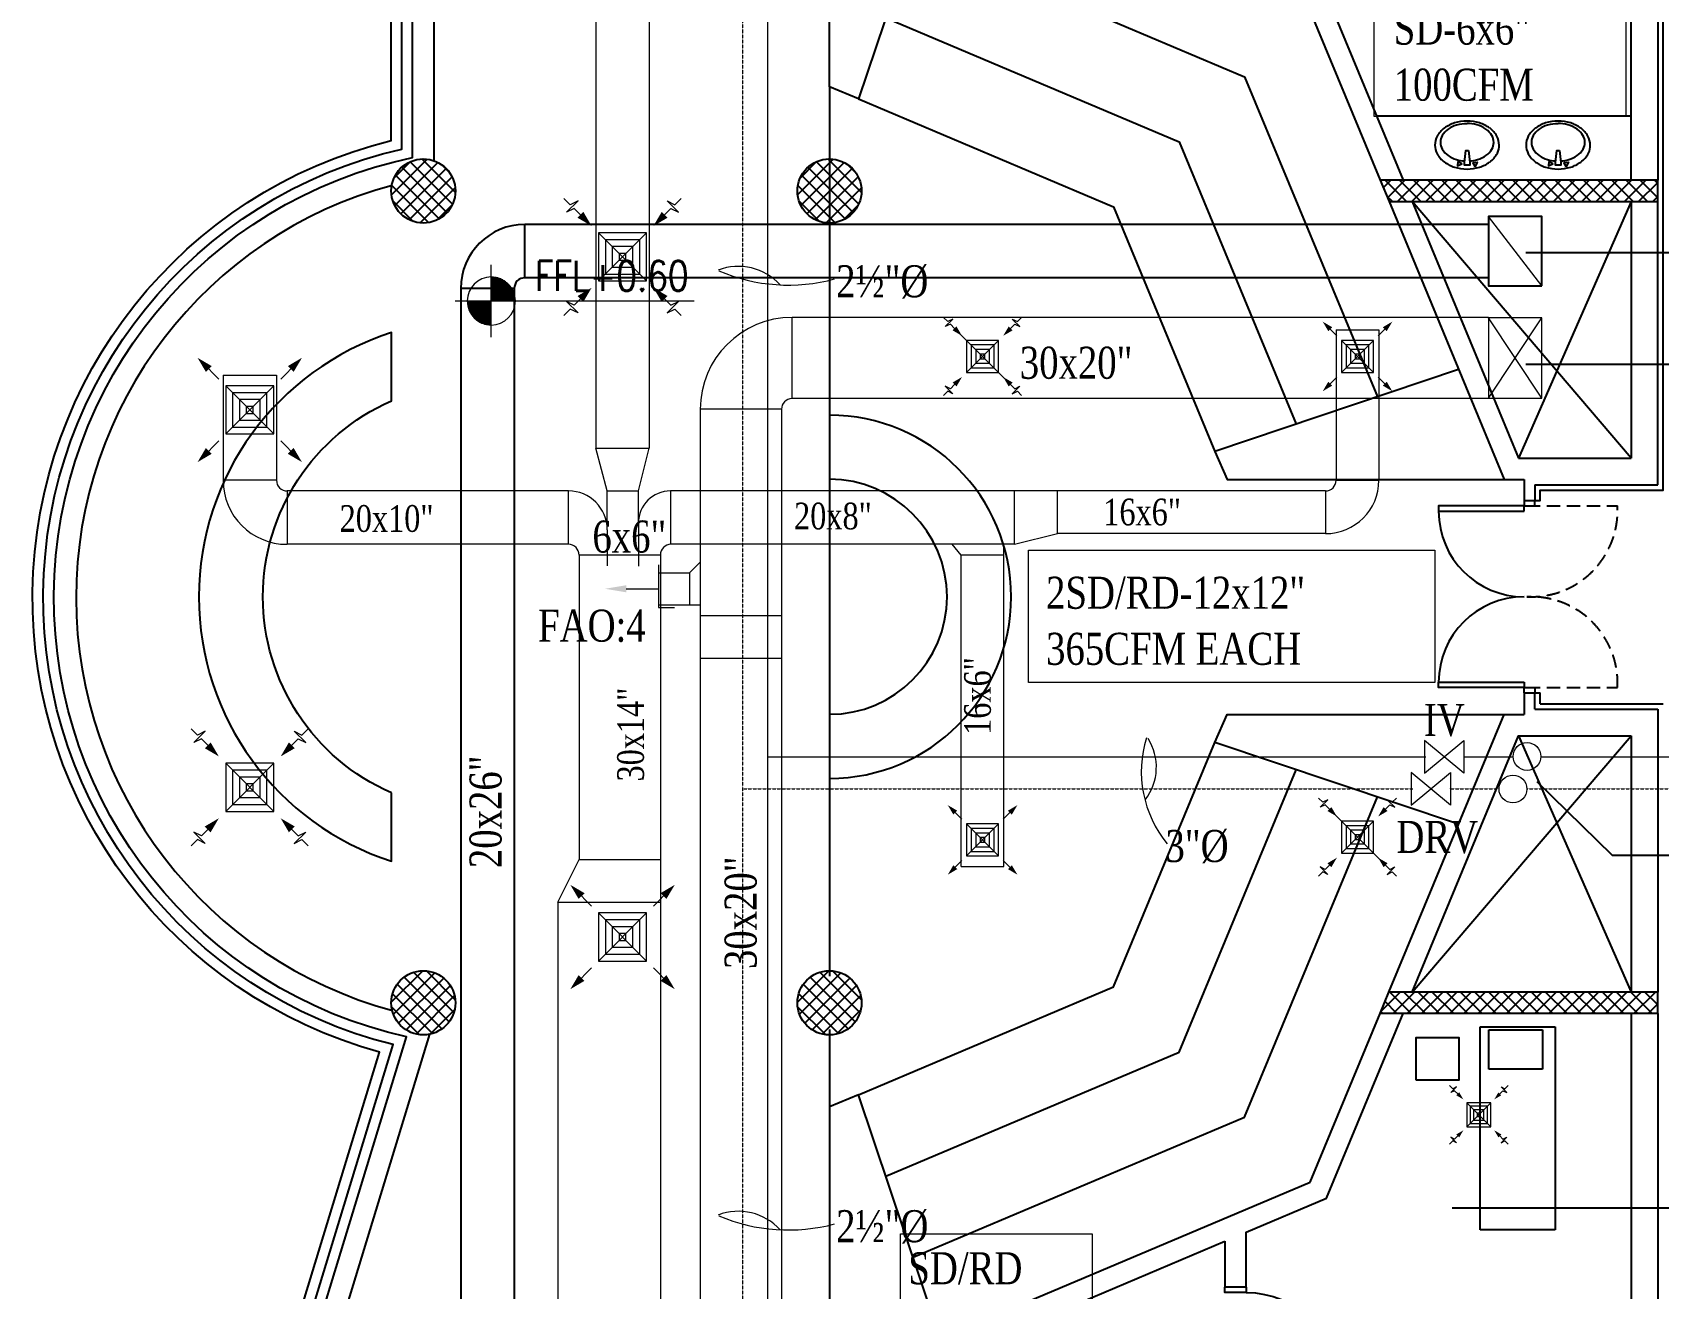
# Model space of a CAD drawing. Extents: x 278386 to 404536, y 8015 to 97114.
# Drawn here: x 331170 to 346384, y 42860 to 54619 of the extents above; entities that cross this region are included whole.
import ezdxf
from ezdxf.enums import TextEntityAlignment as Align

# ---------------------------------------------------------------- set-up
doc = ezdxf.new("R2010")
doc.units = 0
doc.header["$LTSCALE"] = 2
doc.header["$MEASUREMENT"] = 0
doc.linetypes.add('1-BLOCK-A_FLOOR PLAN$0$HIDDEN2', pattern=[0.1875, 0.125, -0.0625])
doc.linetypes.add('HIDDEN', pattern=[0.375, 0.25, -0.125])
doc.layers.get('0').update_dxf_attribs({"color": 1})
for name, color, linetype, lineweight in [('-D', 2, 'Continuous', 13), ('-DT', 4, 'Continuous', 13), ('1-BLOCK-A_FLOOR PLAN$0$LEVEL', 1, 'Continuous', 13), ('ac duct1', 50, 'Continuous', 13), ('fresh air', 6, 'Continuous', 13)]:
    doc.layers.add(name, color=color, linetype=linetype, lineweight=lineweight)
for name, color, linetype in [('1-BLOCK-A_FLOOR PLAN$0$CLADDING', 1, 'Continuous'), ('1-BLOCK-A_FLOOR PLAN$0$COL-HAT', 1, 'Continuous'), ('1-BLOCK-A_FLOOR PLAN$0$COLUMN', 1, 'Continuous'), ('1-BLOCK-A_FLOOR PLAN$0$DOOR', 1, 'Continuous'), ('1-BLOCK-A_FLOOR PLAN$0$FUR', 1, 'Continuous'), ('1-BLOCK-A_FLOOR PLAN$0$HRAIL', 1, 'Continuous'), ('1-BLOCK-A_FLOOR PLAN$0$SANFIX', 1, 'Continuous'), ('1-BLOCK-A_FLOOR PLAN$0$STAIR', 1, 'Continuous'), ('1-BLOCK-A_FLOOR PLAN$0$WALL', 1, 'Continuous'), ('1-BLOCK-A_FLOOR PLAN$0$WIN', 1, 'Continuous'), ('ex text', 93, 'Continuous'), ('ext', 93, 'Continuous'), ('TITLE-A$0$1-BLOCK-A_FLOOR PLAN$0$ROAD', 1, 'Continuous')]:
    doc.layers.add(name, color=color, linetype=linetype)
doc.styles.add('1-BLOCK-A_FLOOR PLAN$0$RomanS', font='romans.shx')
doc.styles.add('DIMTEXT', font='romans.shx', dxfattribs={"width": 0.75})
doc.styles.add('IBA', font='romantic.ttf', dxfattribs={"width": 0.8, "height": 0.3})
doc.styles.add('manohar', font='romantic.ttf', dxfattribs={"width": 0.8, "height": 0.25})
doc.dimstyles.new('LEADER', dxfattribs={"dimscale": 0.2, "dimtxt": 1.8, "dimasz": 2, "dimexe": 2, "dimexo": 1.5, "dimgap": 1, "dimtad": 1, "dimlfac": 100, "dimzin": 13, "dimdsep": 46, "dimtxsty": 'DIMTEXT', "dimcen": 1.5, "dimdle": 2, "dimclrd": 4, "dimclre": 256, "dimclrt": 4, "dimadec": 0, "dimazin": 0, "dimtfac": 1, "dimtix": 1, "dimtmove": 2, "dimatfit": 0, "dimfxl": 2, "dimtolj": 1, "dimtzin": 13, "dimarcsym": 0})
pattern_1 = [(45, (0, -4), (-0.06629126, 0.06629126), []), (135, (0, -4), (-0.06629126, -0.06629126), [])]
pattern_2 = [(45, (-200, -4), (-0.06629126, 0.06629126), []), (135, (-200, -4), (-0.06629126, -0.06629126), [])]
pattern_3 = [(45, (-196.2, -4), (-0.06629126, 0.06629126), []), (135, (-196.2, -4), (-0.06629126, -0.06629126), [])]

# ---------------------------------------------------------------- blocks, each defined once
blk = doc.blocks.new('SA')
at = {"color": 7}
blk.add_line((-3, 0), (0, 0), dxfattribs=at)
blk.add_solid([(-3, -0.33), (-3, 0.33), (-5, 0)], dxfattribs=at)
blk = doc.blocks.new('A$C364C0CB1')
at = {"layer": '-DT'}
blk.add_lwpolyline([(-0.224, 0), (0.175, 0), (0.175, 0.152)], dxfattribs=at)
at = {"layer": '-DT', "xscale": 0.1000000000000014, "yscale": 0.1000000000000014, "zscale": 0.1000000000000014, "rotation": 90}
blk.add_blockref('SA', (0, 0), dxfattribs=at)
blk = doc.blocks.new('1-BLOCK-A_FLOOR PLAN$0$10d180')
at = {"color": 8}
for points in [[(0.1, 0.1), (0.05, 0.1), (0.05, 0.9), (0.1, 0.9), (0.1, 0.1)], [(1.7, 0.1), (1.75, 0.1), (1.75, 0.9), (1.7, 0.9), (1.7, 0.1)], [(0, 0.1), (0.05, 0.1), (0.05, 0), (0, 0)], [(1.8, 0.1), (1.75, 0.1), (1.75, 0), (1.8, 0)]]:
    blk.add_lwpolyline(points, dxfattribs=at)
for centre, start, end in [((0.1, 0.1), 0, 90), ((1.7, 0.1), 90, 180)]:
    blk.add_arc(centre, 0.8, start, end, dxfattribs=at)
blk = doc.blocks.new('1-BLOCK-A_FLOOR PLAN$0$Lib23')
at = {"color": 9}
for points in [[(0.072, 0.086), (0.029, 0.089), (0.049, 0.05)], [(0.175, -0.012), (0.063, -0.025), (0.038, -0.025), (0.038, 0.025), (0.063, 0.025), (0.175, 0.012)], [(0.061, -0.053), (0.064, -0.096), (0.025, -0.076)]]:
    blk.add_lwpolyline(points, close=True, dxfattribs=at)
blk.add_lwpolyline([(0.076, -0.024, 0.054069), (0.089, -0.099, 0.082314), (0.126, -0.177, 0.106842), (0.187, -0.233, 0.13438), (0.25, -0.25, 0.13438)], format="xyb", dxfattribs=at)
for centre, radius, start, end in [((0.313, 0.026), 0.309, 143.1301, 162.7421), ((0.259, 0.067), 0.242, 118.9112, 143.1301), ((0.342, 0.026), 0.263, 145.008, 163.8305), ((0.286, 0.065), 0.195, 120.6142, 145.008), ((0.225, 0.129), 0.171, 90, 118.9112), ((0.25, 0.125), 0.125, 90, 120.6142), ((0.225, 0.129), 0.171, 61.0888, 90), ((0.25, 0.125), 0.125, 59.3858, 90), ((0.191, 0.067), 0.242, 36.8699, 61.0888), ((0.214, 0.065), 0.195, 34.992, 59.3858), ((0.158, 0.026), 0.263, 16.1695, 34.992), ((0.137, 0.026), 0.309, 17.2579, 36.8699), ((0.399, 0), 0.399, 162.7421, 180), ((0.399, 0), 0.399, 180, 197.2579), ((0.431, 0), 0.356, 163.8305, 176.2102), ((0.069, 0), 0.356, 360, 16.1695), ((0.158, -0.016), 0.268, 343.8305, 3.4791), ((0.051, 0), 0.399, 0, 17.2579), ((0.051, 0), 0.399, 342.7421, 0), ((0.313, -0.026), 0.309, 197.2579, 216.8699), ((0.135, -0.01), 0.291, 325.008, 343.8305), ((0.137, -0.026), 0.309, 323.1301, 342.7421), ((0.273, -0.057), 0.259, 216.8699, 241.0888), ((0.214, -0.165), 0.136, 241.0888, 274.7817), ((0.225, -0.129), 0.171, 270, 298.9112), ((0.25, -0.125), 0.125, 270, 300.6142), ((0.191, -0.067), 0.242, 298.9112, 323.1301), ((0.214, -0.065), 0.195, 300.6142, 325.008)]:
    blk.add_arc(centre, radius, start, end, dxfattribs=at)
blk = doc.blocks.new('1-BLOCK-A_FLOOR PLAN$0$20d100l')
at = {"color": 8}
for points in [[(0.1, 0.2), (0.05, 0.2), (0.05, 1.05), (0.1, 1.05), (0.1, 0.2)], [(0, 0.2), (0.05, 0.2), (0.05, 0), (0, 0)], [(1, 0.2), (0.95, 0.2), (0.95, 0), (1, 0)]]:
    blk.add_lwpolyline(points, dxfattribs=at)
blk.add_arc((0.1, 0.2), 0.85, 0, 90, dxfattribs=at)
blk = doc.blocks.new('1-BLOCK-A_FLOOR PLAN$0$A$C517D2E44')
at = {"color": 9, "linetype": 'Continuous'}
for p, q in [((0, 0.7), (0, 0)), ((1.9, 0.7), (0, 0.7)), ((1.9, 0), (1.9, 0.7)), ((1.504, 0.582), (1.504, 0.08)), ((1.871, 0.582), (1.504, 0.582)), ((1.871, 0.08), (1.871, 0.582)), ((0, 0), (1.9, 0)), ((1.504, 0.08), (1.871, 0.08))]:
    blk.add_line(p, q, dxfattribs=at)
blk = doc.blocks.new('1-BLOCK-A_FLOOR PLAN$0$ZA_TARGT')
at = {"color": 8}
for p, q in [((0, 0.75), (0, -0.75)), ((-0.353, 0.354), (0, 0.354)), ((-0.331, 0.375), (0, 0.375)), ((-0.305, 0.396), (0, 0.396)), ((-0.276, 0.417), (0, 0.417)), ((-0.242, 0.438), (0, 0.438)), ((-0.2, 0.458), (0, 0.458)), ((-0.143, 0.479), (0, 0.479)), ((-0.75, 0), (0.75, 0)), ((-0.5, 0.021), (0, 0.021)), ((-0.498, 0.042), (0, 0.042)), ((-0.496, 0.063), (0, 0.063)), ((-0.493, 0.083), (0, 0.083)), ((-0.489, 0.104), (0, 0.104)), ((-0.484, 0.125), (0, 0.125)), ((-0.478, 0.146), (0, 0.146)), ((-0.471, 0.167), (0, 0.167)), ((-0.464, 0.188), (0, 0.188)), ((-0.455, 0.208), (0, 0.208)), ((-0.444, 0.229), (0, 0.229)), ((-0.433, 0.25), (0, 0.25)), ((-0.42, 0.271), (0, 0.271)), ((-0.406, 0.292), (0, 0.292)), ((-0.39, 0.313), (0, 0.313)), ((-0.373, 0.333), (0, 0.333)), ((0, 0), (0.5, 0)), ((0, 0), (0.5, 0)), ((0.5, -0.021), (0, -0.021)), ((0.498, -0.042), (0, -0.042)), ((0.496, -0.063), (0, -0.063)), ((0.493, -0.083), (0, -0.083)), ((0.489, -0.104), (0, -0.104)), ((0.484, -0.125), (0, -0.125)), ((0.478, -0.146), (0, -0.146)), ((0.471, -0.167), (0, -0.167)), ((0.464, -0.188), (0, -0.188)), ((0.455, -0.208), (0, -0.208)), ((0.444, -0.229), (0, -0.229)), ((0.433, -0.25), (0, -0.25)), ((0.42, -0.271), (0, -0.271)), ((0.406, -0.292), (0, -0.292)), ((0.39, -0.313), (0, -0.313)), ((0.373, -0.333), (0, -0.333)), ((0.353, -0.354), (0, -0.354)), ((0.331, -0.375), (0, -0.375)), ((0.305, -0.396), (0, -0.396)), ((0.276, -0.417), (0, -0.417)), ((0.242, -0.438), (0, -0.438)), ((0.2, -0.458), (0, -0.458)), ((0.143, -0.479), (0, -0.479))]:
    blk.add_line(p, q, dxfattribs=at)
blk.add_circle((0, 0), 0.5, dxfattribs=at)
blk = doc.blocks.new('1-BLOCK-A_FLOOR PLAN', base_point=(138.43, 17.087))
at = {"layer": '1-BLOCK-A_FLOOR PLAN$0$COL-HAT'}
h = blk.add_hatch(dxfattribs=at)
h.set_pattern_fill('ANSI37', color=8, scale=0.75, style=0)
h.set_pattern_definition(pattern_2)
h.paths.add_polyline_path([(71.2, 59.9, 1), (70.6, 59.9, 1)])
h = blk.add_hatch(dxfattribs=at)
h.set_pattern_fill('ANSI37', color=8, scale=0.75, style=0)
h.set_pattern_definition(pattern_3)
h.paths.add_polyline_path([(75, 59.9, 1), (74.4, 59.9, 1)])
h = blk.add_hatch(dxfattribs=at)
h.set_pattern_fill('ANSI37', color=8, scale=0.75, style=0)
h.set_pattern_definition(pattern_1)
h.paths.add_polyline_path([(82.45, 60), (79.853, 60), (79.936, 59.8), (82.45, 59.8)])
h = blk.add_hatch(dxfattribs=at)
h.set_pattern_fill('ANSI37', color=8, scale=0.75, style=0)
h.set_pattern_definition(pattern_2)
h.paths.add_polyline_path([(71.2, 52.3, 1), (70.6, 52.3, 1)])
h = blk.add_hatch(dxfattribs=at)
h.set_pattern_fill('ANSI37', color=8, scale=0.75, style=0)
h.set_pattern_definition(pattern_3)
h.paths.add_polyline_path([(75, 52.3, 1), (74.4, 52.3, 1)])
h = blk.add_hatch(dxfattribs=at)
h.set_pattern_fill('ANSI37', color=8, scale=0.75, style=0)
h.set_pattern_definition(pattern_1)
h.paths.add_polyline_path([(82.45, 52.4), (79.935, 52.4), (79.852, 52.2), (82.45, 52.2)])
at = {"layer": '1-BLOCK-A_FLOOR PLAN$0$CLADDING', "color": 8}
for p, q in [((81.3, 55.201), (81.35, 55.201)), ((81.35, 55.1), (81.35, 55.201)), ((81.35, 55.1), (82.5, 55.1))]:
    blk.add_line(p, q, dxfattribs=at)
for points in [[(81.3, 57.001), (81.35, 57.001), (81.35, 57.1), (82.5, 57.1), (82.5, 67.299)], [(71, 60.183), (71, 67.217)], [(70.754, 44.962), (69.497, 47.206), (70.96, 52.006)]]:
    blk.add_lwpolyline(points, dxfattribs=at)
blk.add_arc((71.651, 56.091), 4, 105.1146, 254.9536, dxfattribs=at)
at = {"layer": '1-BLOCK-A_FLOOR PLAN$0$COLUMN', "color": 8}
for p, q in [((79.853, 60), (79.936, 59.8)), ((82.45, 60), (79.853, 60)), ((82.45, 59.8), (82.45, 60)), ((79.936, 59.8), (82.45, 59.8)), ((79.852, 52.2), (79.935, 52.4)), ((82.45, 52.4), (79.935, 52.4)), ((82.45, 52.199), (82.45, 52.399)), ((82.45, 52.2), (79.852, 52.2))]:
    blk.add_line(p, q, dxfattribs=at)
for centre in [(70.9, 59.9), (70.9, 59.9), (74.7, 59.9), (74.7, 59.9), (70.9, 52.3), (70.9, 52.3), (74.7, 52.3), (74.7, 52.3)]:
    blk.add_circle(centre, 0.3, dxfattribs=at)
at = {"layer": '1-BLOCK-A_FLOOR PLAN$0$DOOR', "color": 8, "linetype": '1-BLOCK-A_FLOOR PLAN$0$HIDDEN2', "ltscale": 0.5}
for points in [[(81.225, 56.951), (82.074, 56.951, -0.444712), (81.225, 56.102)], [(81.225, 55.251), (82.074, 55.251, 0.444712), (81.225, 56.1)]]:
    blk.add_lwpolyline(points, format="xyb", dxfattribs=at)
at = {"layer": '1-BLOCK-A_FLOOR PLAN$0$FUR', "color": 8}
blk.add_lwpolyline([(70.601, 54.266, -0.655078), (70.601, 57.934), (70.601, 58.574, 0.727944), (70.601, 53.626)], format="xyb", close=True, dxfattribs=at)
blk.add_lwpolyline([(80.189, 51.575), (80.189, 51.975), (80.589, 51.975), (80.589, 51.575)], close=True, dxfattribs=at)
at = {"layer": '1-BLOCK-A_FLOOR PLAN$0$HRAIL', "color": 8}
for p, q in [((74.7, 60.875), (74.7, 63.482)), ((75.738, 63.043), (74.971, 60.762)), ((74.971, 60.762), (74.7, 60.875)), ((82.2, 57.4), (80.152, 59.8)), ((82.2, 59.8), (81.147, 57.4)), ((80.152, 52.4), (82.2, 54.8)), ((81.147, 54.8), (82.2, 52.4)), ((74.971, 51.438), (74.7, 51.325)), ((75.738, 49.157), (74.971, 51.438)), ((74.7, 51.325), (74.7, 48.718))]:
    blk.add_line(p, q, dxfattribs=at)
for points in [[(80.587, 58.228), (78.307, 57.462)], [(78.307, 57.462), (78.422, 57.2), (81.014, 57.2)], [(79.337, 57.2), (81.014, 57.2)], [(78.307, 54.738), (78.422, 55), (81.014, 55)], [(80.587, 53.972), (78.307, 54.738)]]:
    blk.add_lwpolyline(points, dxfattribs=at)
for radius in [1.7, 1.1]:
    blk.add_arc((74.7, 56.101), radius, 270, 90, dxfattribs=at)
at = {"layer": '1-BLOCK-A_FLOOR PLAN$0$LEVEL', "color": 8, "linetype": 'Continuous'}
blk.add_line((71.873, 58.87), (73.434, 58.87), dxfattribs=at)
at = {"layer": '1-BLOCK-A_FLOOR PLAN$0$SANFIX', "color": 8, "linetype": 'Continuous'}
blk.add_line((82.2, 60.6), (79.82, 60.6), dxfattribs=at)
at = {"layer": '1-BLOCK-A_FLOOR PLAN$0$STAIR', "color": 8}
for p, q in [((74.7, 60.875), (74.7, 52.55)), ((74.7, 52.05), (74.7, 51.305))]:
    blk.add_line(p, q, dxfattribs=at)
for points in [[(75.482, 62.282), (78.585, 60.97), (79.827, 57.973)], [(75.227, 61.522), (77.971, 60.361), (79.067, 57.718)], [(74.971, 60.761), (77.358, 59.752), (78.307, 57.462)], [(74.971, 51.439), (77.358, 52.448), (78.307, 54.738)], [(75.227, 50.678), (77.971, 51.839), (79.067, 54.482)], [(75.482, 49.918), (78.585, 51.23), (79.827, 54.227)]]:
    blk.add_lwpolyline(points, dxfattribs=at)
at = {"layer": '1-BLOCK-A_FLOOR PLAN$0$WALL', "color": 8}
for p, q in [((82.45, 67.35), (82.45, 60)), ((82.2, 60), (82.2, 63.55)), ((79, 62.579), (80.069, 60)), ((79.198, 61.579), (79.853, 60)), ((79.936, 59.8), (81.014, 57.2)), ((80.152, 59.8), (81.147, 57.4)), ((82.2, 59.8), (82.2, 57.4)), ((82.45, 57.15), (82.45, 59.8)), ((81.147, 57.4), (82.2, 57.4)), ((81.014, 57.2), (81.2, 57.2)), ((81.2, 57.2), (81.2, 57.001)), ((81.3, 57.15), (82.45, 57.15)), ((81.3, 57.15), (81.3, 57.001)), ((81.2, 57.001), (81.3, 57.001)), ((81.2, 55.201), (81.2, 55)), ((81.2, 55.201), (81.3, 55.201)), ((81.3, 55.05), (81.3, 55.201)), ((79.935, 52.4), (81.013, 55)), ((81.013, 55), (81.2, 55)), ((81.3, 55.05), (82.45, 55.05)), ((82.45, 55.05), (82.45, 52.4)), ((82.2, 54.8), (82.2, 52.4)), ((79.198, 50.622), (79.852, 52.2)), ((82.2, 52.2), (82.2, 48.4)), ((82.45, 52.2), (82.45, 44.85)), ((75.336, 48.989), (79.198, 50.622)), ((75.414, 48.804), (78.4, 50.068)), ((78.4, 50.068), (78.4, 49.638)), ((78.6, 49.638), (78.4, 49.638))]:
    blk.add_line(p, q, dxfattribs=at)
for points in [[(80.152, 52.4), (81.147, 54.8), (82.2, 54.8)], [(78.6, 49.638), (78.6, 50.152), (79.351, 50.47), (80.069, 52.2)]]:
    blk.add_lwpolyline(points, dxfattribs=at)
at = {"layer": '1-BLOCK-A_FLOOR PLAN$0$WIN', "color": 8}
for points in [[(69.602, 39.768), (70.6, 40.766), (70.6, 44.417), (69.065, 47.16), (70.491, 51.839, -0.773883), (70.6, 60.372), (70.6, 72.034), (69.854, 72.781)], [(69.673, 39.697), (70.7, 40.724), (70.7, 44.443), (69.173, 47.172), (70.617, 51.909, -0.790848), (70.7, 60.292), (70.7, 67.276)], [(70.616, 44.798), (69.281, 47.183), (70.744, 51.982, -0.808905), (70.8, 60.212), (70.8, 67.217)]]:
    blk.add_lwpolyline(points, format="xyb", dxfattribs=at)
at = {"layer": '1-BLOCK-A_FLOOR PLAN$0$DOOR', "color": 8, "rotation": 90}
blk.add_blockref('1-BLOCK-A_FLOOR PLAN$0$10d180', (81.3, 55.201), dxfattribs=at)
at = {"layer": '1-BLOCK-A_FLOOR PLAN$0$DOOR', "color": 8, "xscale": -1, "rotation": 270}
blk.add_blockref('1-BLOCK-A_FLOOR PLAN$0$20d100l', (78.4, 48.638), dxfattribs=at)
at = {"layer": '1-BLOCK-A_FLOOR PLAN$0$FUR', "color": 8, "xscale": -1, "rotation": 270}
blk.add_blockref('1-BLOCK-A_FLOOR PLAN$0$A$C517D2E44', (80.789, 50.175), dxfattribs=at)
at = {"layer": '1-BLOCK-A_FLOOR PLAN$0$LEVEL', "color": 8, "linetype": 'Continuous', "xscale": -0.4499999999999318, "yscale": 0.4499999999999318, "zscale": 0.45, "rotation": 180}
blk.add_blockref('1-BLOCK-A_FLOOR PLAN$0$ZA_TARGT', (71.536, 58.87), dxfattribs=at)
at = {"layer": '1-BLOCK-A_FLOOR PLAN$0$SANFIX', "color": 8, "linetype": 'Continuous', "rotation": 90}
for p in [(80.666, 60.105), (81.518, 60.105)]:
    blk.add_blockref('1-BLOCK-A_FLOOR PLAN$0$Lib23', p, dxfattribs=at)
at = {"layer": '1-BLOCK-A_FLOOR PLAN$0$LEVEL', "color": 8, "style": '1-BLOCK-A_FLOOR PLAN$0$RomanS', "width": 0.8}
blk.add_text('FFL+0.60', height=0.2812, dxfattribs=at).set_placement((72.663, 59.105), align=Align.MIDDLE)
blk = doc.blocks.new('A$C51B27907')
blk.add_blockref('1-BLOCK-A_FLOOR PLAN', (123.971, 2.307))
blk = doc.blocks.new('IV')
for p, q in [((0, 0), (-1.23, 1.02)), ((-1.23, 1.02), (-1.23, -1.02)), ((0, 0), (1.23, 1.02)), ((1.23, 1.02), (1.23, -1.02)), ((-1.23, -1.02), (0, 0)), ((1.23, -1.02), (0, 0))]:
    blk.add_line(p, q)
blk = doc.blocks.new('G R 12')
at = {"layer": '-DT', "color": 7}
for p, q in [((-0.426, 0.426), (-0.38, 0.38)), ((-0.426, 0.426), (-0.38, 0.38)), ((-0.407, 0.326), (-0.324, 0.408)), ((-0.407, 0.326), (-0.324, 0.408)), ((-0.324, 0.408), (-0.38, 0.38)), ((-0.324, 0.408), (-0.38, 0.38)), ((0.407, 0.326), (0.324, 0.408)), ((0.324, 0.408), (0.38, 0.38)), ((0.407, 0.326), (0.324, 0.408)), ((0.324, 0.408), (0.38, 0.38)), ((0.426, 0.426), (0.38, 0.38)), ((0.426, 0.426), (0.38, 0.38)), ((-0.352, 0.352), (-0.407, 0.326)), ((-0.352, 0.352), (-0.407, 0.326)), ((-0.352, 0.352), (-0.306, 0.306)), ((-0.352, 0.352), (-0.306, 0.306)), ((0.352, 0.352), (0.306, 0.306)), ((0.352, 0.352), (0.306, 0.306)), ((0.352, 0.352), (0.407, 0.326)), ((0.352, 0.352), (0.407, 0.326)), ((-0.352, -0.352), (-0.407, -0.326)), ((-0.407, -0.326), (-0.324, -0.408)), ((-0.352, -0.352), (-0.407, -0.326)), ((-0.407, -0.326), (-0.324, -0.408)), ((-0.352, -0.352), (-0.306, -0.306)), ((-0.352, -0.352), (-0.306, -0.306)), ((0.352, -0.352), (0.306, -0.306)), ((0.352, -0.352), (0.306, -0.306)), ((0.407, -0.326), (0.324, -0.408)), ((0.407, -0.326), (0.324, -0.408)), ((0.352, -0.352), (0.407, -0.326)), ((0.352, -0.352), (0.407, -0.326)), ((-0.426, -0.426), (-0.38, -0.38)), ((-0.426, -0.426), (-0.38, -0.38)), ((-0.324, -0.408), (-0.38, -0.38)), ((-0.324, -0.408), (-0.38, -0.38)), ((0.324, -0.408), (0.38, -0.38)), ((0.324, -0.408), (0.38, -0.38)), ((0.426, -0.426), (0.38, -0.38)), ((0.426, -0.426), (0.38, -0.38))]:
    blk.add_line(p, q, dxfattribs=at)
at = {"layer": '-DT', "color": 1}
for p, q in [((-0.175, 0.175), (0.175, -0.175)), ((-0.175, -0.175), (0.175, 0.175)), ((-0.175, 0.175), (0.175, -0.175)), ((-0.175, -0.175), (0.175, 0.175))]:
    blk.add_line(p, q, dxfattribs=at)
at = {"layer": '-DT', "color": 7}
for points in [[(-0.225, 0.225, 0, 0.06, 0), (-0.306, 0.306, 0.06, 0.06, 0)], [(-0.225, 0.225, 0, 0.06, 0), (-0.306, 0.306, 0.06, 0.06, 0)], [(0.225, 0.225, 0, 0.06, 0), (0.306, 0.306, 0.06, 0.06, 0)], [(0.225, 0.225, 0, 0.06, 0), (0.306, 0.306, 0.06, 0.06, 0)], [(-0.225, -0.225, 0, 0.06, 0), (-0.306, -0.306, 0.06, 0.06, 0)], [(-0.225, -0.225, 0, 0.06, 0), (-0.306, -0.306, 0.06, 0.06, 0)], [(0.225, -0.225, 0, 0.06, 0), (0.306, -0.306, 0.06, 0.06, 0)], [(0.225, -0.225, 0, 0.06, 0), (0.306, -0.306, 0.06, 0.06, 0)]]:
    blk.add_lwpolyline(points, format="xyseb", dxfattribs=at)
blk.add_lwpolyline([(-0.175, -0.175), (0.175, -0.175), (0.175, 0.175), (-0.175, 0.175)], close=True, dxfattribs=at)
blk.add_lwpolyline([(-0.175, -0.175), (0.175, -0.175), (0.175, 0.175), (-0.175, 0.175)], close=True, dxfattribs=at)
at = {"layer": '-DT', "color": 1}
for points in [[(-0.125, -0.125), (0.125, -0.125), (0.125, 0.125), (-0.125, 0.125)], [(-0.125, -0.125), (0.125, -0.125), (0.125, 0.125), (-0.125, 0.125)], [(-0.075, -0.075), (0.075, -0.075), (0.075, 0.075), (-0.075, 0.075)], [(-0.075, -0.075), (0.075, -0.075), (0.075, 0.075), (-0.075, 0.075)], [(-0.025, -0.025), (0.025, -0.025), (0.025, 0.025), (-0.025, 0.025)], [(-0.025, -0.025), (0.025, -0.025), (0.025, 0.025), (-0.025, 0.025)]]:
    blk.add_lwpolyline(points, close=True, dxfattribs=at)
blk = doc.blocks.new('G S 14')
at = {"layer": '-DT', "color": 7}
for p, q in [((-0.345, 0.345), (-0.225, 0.225)), ((0.225, 0.225), (0.345, 0.345)), ((-0.345, -0.345), (-0.225, -0.225)), ((0.225, -0.225), (0.345, -0.345))]:
    blk.add_line(p, q, dxfattribs=at)
at = {"layer": '-DT', "color": 1}
for p, q in [((-0.175, 0.175), (0.175, -0.175)), ((-0.175, -0.175), (0.175, 0.175))]:
    blk.add_line(p, q, dxfattribs=at)
at = {"layer": '-DT', "color": 7}
for points in [[(-0.38, 0.38, 0, 0.06, 0), (-0.298, 0.298, 0.06, 0.06, 0)], [(0.38, 0.38, 0, 0.06, 0), (0.298, 0.298, 0.06, 0.06, 0)], [(-0.38, -0.38, 0, 0.06, 0), (-0.298, -0.298, 0.06, 0.06, 0)], [(0.38, -0.38, 0, 0.06, 0), (0.298, -0.298, 0.06, 0.06, 0)]]:
    blk.add_lwpolyline(points, format="xyseb", dxfattribs=at)
blk.add_lwpolyline([(-0.175, -0.175), (0.175, -0.175), (0.175, 0.175), (-0.175, 0.175)], close=True, dxfattribs=at)
at = {"layer": '-DT', "color": 1}
for points in [[(-0.125, -0.125), (0.125, -0.125), (0.125, 0.125), (-0.125, 0.125)], [(-0.075, -0.075), (0.075, -0.075), (0.075, 0.075), (-0.075, 0.075)], [(-0.025, -0.025), (0.025, -0.025), (0.025, 0.025), (-0.025, 0.025)]]:
    blk.add_lwpolyline(points, close=True, dxfattribs=at)

msp = doc.modelspace()

# ---------------------------------------------------------------- linework, layer by layer
at = {"layer": '-D'}
for points in [[(343723, 55056), (346078, 55056), (346078, 53833), (343723, 53833)], [(340491, 49773), (344292, 49773), (344292, 48534), (340491, 48534)], [(339293, 43373), (341086, 43373), (341086, 41682), (339293, 41682)]]:
    msp.add_lwpolyline(points, close=True, dxfattribs=at)
at = {"layer": '-DT', "linetype": 'HIDDEN', "ltscale": 0.6}
for p, q in [((337812, 71114), (337812, 27556)), ((337825, 47537), (344086, 47537)), ((344429, 47537), (344893, 47537)), ((345152, 47537), (354737, 47537))]:
    msp.add_line(p, q, dxfattribs=at)
at = {"layer": '-DT'}
for p, q in [((338048, 70814), (338048, 27856)), ((345294, 52247), (344794, 52897)), ((338044, 47837), (344207, 47837)), ((344562, 47837), (345024, 47837)), ((345284, 47837), (354739, 47837))]:
    msp.add_line(p, q, dxfattribs=at)
for centre in [(345154, 47841), (345022, 47536)]:
    msp.add_circle(centre, 130, dxfattribs=at)
for centre, radius, start, end in [((337775, 51902), 527, 42.25, 110.9828), ((338243, 53907), 1653, 246.8486, 285.1413), ((342613, 47702), 1068, 162.9086, 219.379), ((341187, 47740), 499, 322.7565, 32.5336), ((337775, 43056), 527, 42.25, 110.9828), ((338243, 45061), 1653, 246.8486, 285.1413)]:
    msp.add_arc(centre, radius, start, end, dxfattribs=at)
at = {"layer": '-DT', "color": 6, "linetype": 'Continuous', "ltscale": 0.3}
msp.add_arc((338278, 51091), 100, 90, 180, dxfattribs=at)
at = {"layer": 'ac duct1'}
for p, q in [((336441, 59210), (336441, 50727)), ((336941, 59210), (336941, 50727)), ((340297, 51349), (339822, 51824)), ((343368, 51836), (343368, 50427)), ((343368, 51836), (343768, 51836)), ((343768, 51836), (343768, 50427)), ((332953, 51410), (332953, 50394)), ((332953, 51410), (333453, 51410)), ((333453, 51410), (333453, 50427, 0)), ((336441, 50727), (336941, 50727)), ((336548, 50327), (336441, 50727)), ((336840, 50327), (336941, 50727)), ((333453, 50427, 0), (332953, 50427, 0)), ((343368, 50427), (343768, 50427)), ((336185, 50327), (333553, 50327)), ((333553, 50327), (333553, 49827)), ((336185, 49827), (336185, 50327)), ((336548, 49964), (336548, 50327)), ((336548, 50327), (336840, 50327)), ((336840, 50027), (336840, 50327)), ((343268, 50327), (337140, 50327)), ((337140, 50327), (337140, 49827)), ((340360, 49827), (340360, 50327)), ((340760, 49927), (340760, 50327)), ((343268, 50327), (343268, 49927)), ((336548, 49964), (336548, 49626)), ((336840, 50027), (336840, 49624)), ((340360, 49827), (340760, 49927)), ((343268, 49927), (340760, 49927)), ((336185, 49827), (333553, 49827)), ((340360, 49827), (337140, 49827)), ((339860, 49727), (339775, 49827)), ((340260, 46810), (340260, 49827)), ((337045, 49727), (336285, 49727)), ((336285, 49727), (336285, 46876)), ((337045, 49727), (337045, 46376)), ((340260, 49727), (339860, 49727)), ((339860, 46810), (339860, 49727)), ((343330, 47324), (343805, 46848)), ((336085, 46476), (336285, 46876)), ((336285, 46876), (337045, 46876)), ((336285, 46876), (337045, 46876)), ((339860, 46810), (340260, 46810)), ((336085, 46476), (337045, 46476)), ((336085, 46476), (336085, 34143)), ((337045, 46376), (337045, 29484))]:
    msp.add_line(p, q, dxfattribs=at)
for centre, radius, start, end in [((333553, 50427, 0), 600, 180, 270), ((333553, 50427, 0), 100, 180, 270), ((343268, 50427), 100, 270, 0), ((343268, 50427), 500, 270, 0), ((336185, 49964), 363, 360, 90), ((337140, 50027), 300, 90, 180), ((336185, 49727), 100, 0, 90), ((337145, 49727), 100, 90, 180)]:
    msp.add_arc(centre, radius, start, end, dxfattribs=at)
at = {"layer": 'ext', "linetype": 'Continuous'}
for p, q in [((344794, 52822), (335777, 52822)), ((335777, 52322), (335777, 52822)), ((335177, 52222), (335177, 27821)), ((335677, 52222), (335177, 52222)), ((335677, 52222), (335677, 37074)), ((344794, 52322), (335777, 52322))]:
    msp.add_line(p, q, dxfattribs=at)
msp.add_lwpolyline([(345294, 52247), (345294, 52897), (344794, 52897), (344794, 52247)], close=True, dxfattribs=at)
for radius in [600, 100]:
    msp.add_arc((335777, 52222), radius, 90, 180, dxfattribs=at)
at = {"layer": 'fresh air', "color": 6, "linetype": 'Continuous', "ltscale": 0.3}
for p, q in [((344794, 51951), (338278, 51951)), ((338278, 51191), (338278, 51951)), ((344794, 51196), (345294, 51946)), ((345294, 51196), (344794, 51946)), ((344794, 51191), (338278, 51191)), ((337418, 51091), (337418, 42034)), ((338178, 51091), (337418, 51091)), ((338178, 51091), (338178, 42034)), ((337318, 49561), (337418, 49661)), ((337026, 49561), (337318, 49561)), ((337318, 49561), (337318, 49261)), ((337026, 49261), (337418, 49261))]:
    msp.add_line(p, q, dxfattribs=at)
at = {"layer": 'fresh air', "linetype": 'Continuous'}
for p, q in [((337418, 49161), (338178, 49161)), ((337418, 48761), (338178, 48761))]:
    msp.add_line(p, q, dxfattribs=at)
at = {"layer": 'fresh air', "color": 6, "linetype": 'Continuous', "ltscale": 0.3}
msp.add_lwpolyline([(345294, 51196), (345294, 51946), (344794, 51946), (344794, 51196)], close=True, dxfattribs=at)
msp.add_arc((338278, 51091), 860, 90, 180, dxfattribs=at)
at = {"layer": 'TITLE-A$0$1-BLOCK-A_FLOOR PLAN$0$ROAD'}
msp.add_arc((363923, 70118), 24330, 5.1431, 5.1431, dxfattribs=at)

# ---------------------------------------------------------------- block references
at = {"layer": '-DT'}
for name, p, xscale, yscale, zscale in [('G R 12', (336691, 52518), 1285.89683378496, 1285.89683378496, 1285.89683378496), ('G R 12', (340060, 51586), 857.2645558566023, 857.2645558566023, 857.2645558566023), ('G S 14', (343568, 51586), 857.1428571428612, 857.1428571428612, 857.1428571428612), ('G S 14', (333203, 51085), 1285.714285714278, 1285.714285714278, 1285.714285714278), ('G R 12', (333203, 47552), 1285.89683378496, 1285.89683378496, 1285.89683378496), ('IV', (344378, 47837), 150.0000000000057, 150.0000000000057, 150.0000000000057), ('IV', (344253, 47537), 150.0000000000057, 150.0000000000057, 150.0000000000057), ('G S 14', (340060, 47060), 857.1428571428612, 857.1428571428612, 857.1428571428612), ('G R 12', (343568, 47086), 857.2645558566023, 857.2645558566023, 857.2645558566023), ('G S 14', (336691, 46151), 1285.714285714278, 1285.714285714278, 1285.714285714278), ('G R 12', (344703, 44486), 642.948416892466, 642.948416892466, 642.948416892466)]:
    msp.add_blockref(name, p, dxfattribs=dict(at, xscale=xscale, yscale=yscale, zscale=zscale))
at = {"layer": '-DT', "xscale": 1000, "yscale": 1000, "zscale": 1000, "rotation": 270}
msp.add_blockref('A$C364C0CB1', (337026, 49411), dxfattribs=at)
at = {"layer": 'ext', "linetype": 'Continuous', "xscale": 1000, "yscale": 1000, "zscale": 1000}
msp.add_blockref('A$C51B27907', (278386, 8015), dxfattribs=at)

# ---------------------------------------------------------------- texts
at = {"layer": '-DT', "style": 'IBA', "width": 0.8}
for s, p in [('SD-6x6"', (343907, 54505)), ('100CFM', (343907, 53980)), ('2½"%%C', (338690, 52140)), ('2SD/RD-12x12"', (340654, 49224)), ('365CFM EACH', (340654, 48699)), ('IV', (344189, 48033)), ('3"%%C', (341771, 46853)), ('DRV', (343932, 46938)), ('2½"%%C', (338690, 43294)), ('SD/RD', (339365, 42900))]:
    msp.add_text(s, height=300, dxfattribs=at).set_placement(p)
at = {"layer": 'ac duct1', "style": 'manohar', "width": 0.8}
for s, p in [('20x8"', (338296, 49967)), ('16x6"', (341189, 50005)), ('20x10"', (334044, 49944))]:
    msp.add_text(s, height=250, dxfattribs=at).set_placement(p)
for s, p in [('16x6"', (340137, 48043)), ('30x14"', (336891, 47607))]:
    msp.add_text(s, height=250, rotation=90, dxfattribs=at).set_placement(p)
at = {"layer": 'ex text', "color": 7, "style": 'IBA', "width": 0.8}
for s, p in [('30x20"', (340408, 51377)), ('6x6"', (336409, 49750))]:
    msp.add_text(s, height=300, dxfattribs=at).set_placement(p)
at = {"layer": 'ex text', "color": 151, "style": 'IBA', "width": 0.8}
msp.add_text('FAO:4', height=300, dxfattribs=at).set_placement((335901, 48916))
at = {"layer": 'ex text', "color": 7, "style": 'IBA', "width": 0.8}
for s, p in [('20x26"', (335559, 46796)), ('30x20"', (337946, 45851, 0))]:
    msp.add_text(s, height=300, rotation=90, dxfattribs=at).set_placement(p)

# ---------------------------------------------------------------- leaders
at = {"layer": '-DT'}
for points in [[(345142, 52558), (346777, 52558)], [(345142, 51515), (346777, 51515)], [(345246, 47607), (345952, 46916), (346902, 46916)], [(344455, 43615), (347194, 43615)]]:
    msp.add_leader(points, dimstyle='LEADER', override={"dimgap": 1, "dimtad": 0}, dxfattribs=at)

doc.saveas('drawing.dxf')
